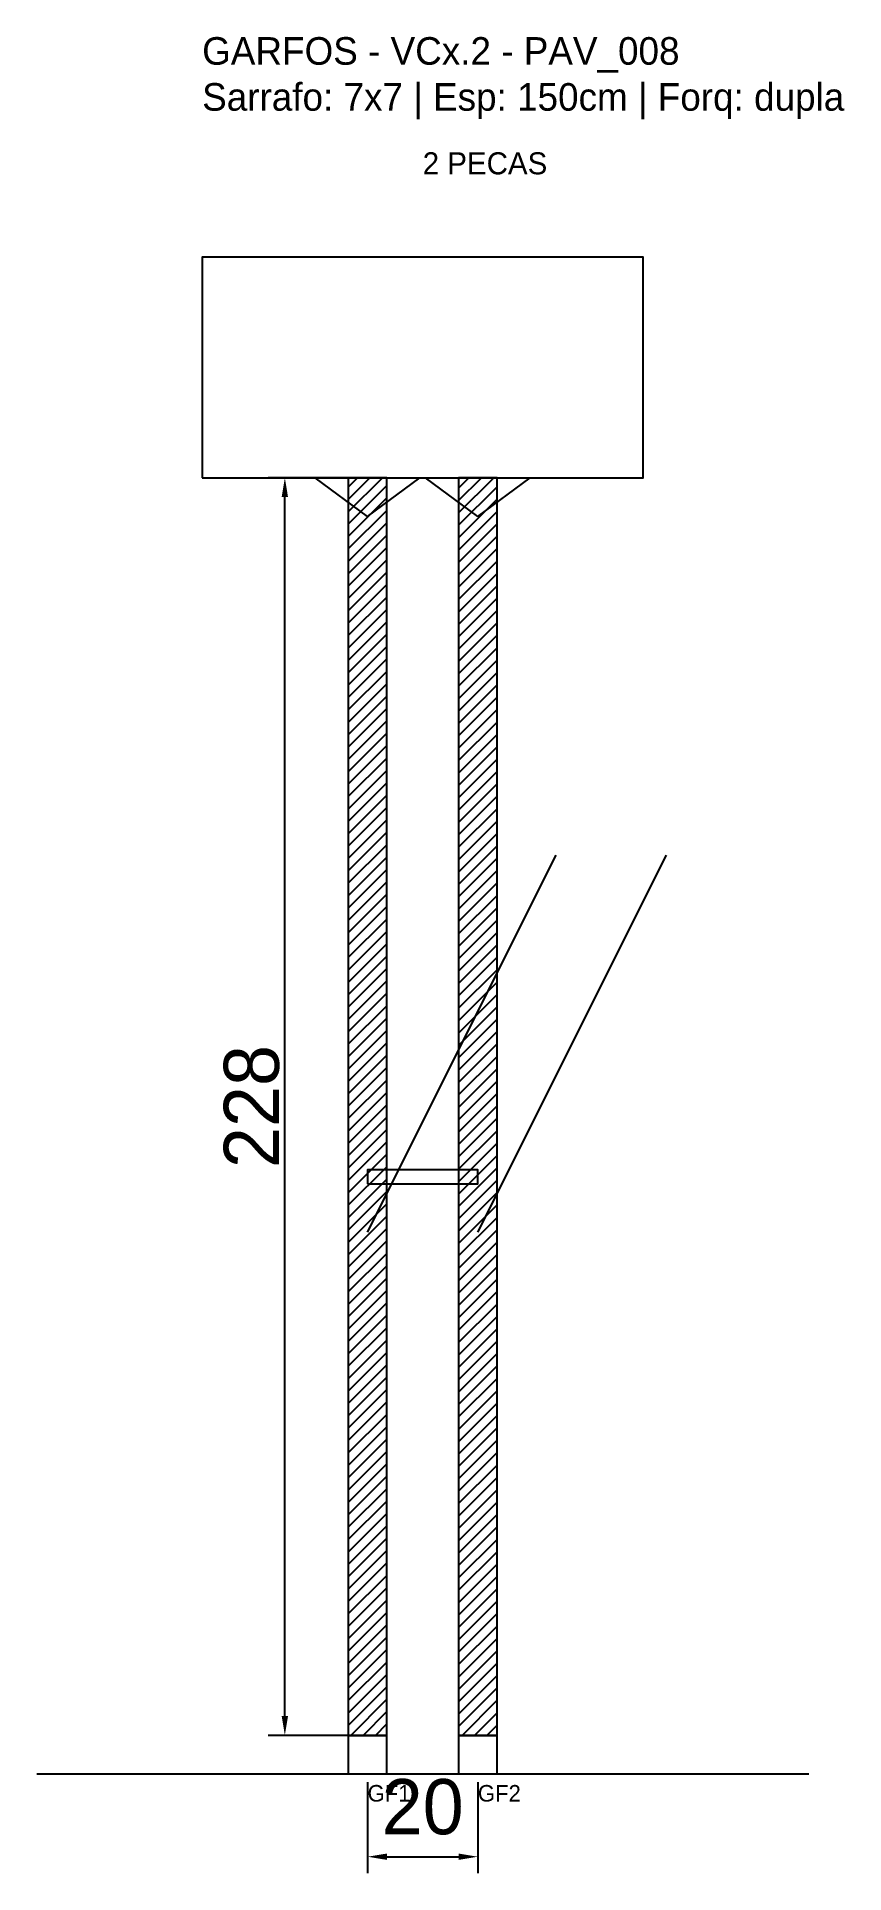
# Model space of a CAD drawing. Header units: metres. Extents: x -30 to 116, y -25 to 308.
import ezdxf

# ---------------------------------------------------------------- set-up
doc = ezdxf.new("R2010")
doc.units = ezdxf.units.M
for name, color, linetype in [('BARRA_ANCORAGEM', 1, 'Continuous'), ('COTA', 241, 'Continuous'), ('GARFOS OK', 3, 'Continuous'), ('NOME DA VIGA', 6, 'Continuous'), ('SARR_7x7', 40, 'Continuous'), ('TIRAS REESCORAMENTO', 252, 'Continuous'), ('VIGAS', 3, 'Continuous')]:
    doc.layers.add(name, color=color, linetype=linetype)
doc.dimstyles.new('EZ DXF', dxfattribs={"dimtxt": 10, "dimasz": 3.5, "dimexe": 3, "dimexo": 1.5, "dimgap": 1, "dimtad": 1, "dimdec": 1, "dimdsep": 46, "dimcen": 2.5, "dimazin": 3, "dimtfac": 1, "dimtmove": 0, "dimatfit": 3})

# ---------------------------------------------------------------- blocks, each defined once
blk = doc.blocks.new('_CLOSEDFILLED')
at = {"color": 0, "linetype": 'BYBLOCK'}
blk.add_solid([(-1, 0.164), (0, 0), (-1, -0.164)], dxfattribs=at)
blk = doc.blocks.new('*D2')
for p, q in [((30, -8.5), (30, -25)), ((50, -8.5), (50, -25)), ((33.5, -22), (46.5, -22))]:
    blk.add_line(p, q)
at = {"layer": 'Defpoints'}
for p in [(30, -7), (50, -7), (30, -22)]:
    blk.add_point(p, dxfattribs=at)
at = {"layer": 'COTA', "xscale": 3.5, "yscale": 3.5, "rotation": 180}
blk.add_blockref('_CLOSEDFILLED', (30, -22), dxfattribs=at)
at = {"layer": 'COTA', "xscale": 3.5, "yscale": 3.5}
blk.add_blockref('_CLOSEDFILLED', (50, -22), dxfattribs=at)
at = {"layer": 'COTA', "insert": (40, -13), "char_height": 10, "attachment_point": 5}
blk.add_mtext('20', dxfattribs=at)

msp = doc.modelspace()

# ---------------------------------------------------------------- hatches: boundary and pattern name
at = {"layer": 'COTA'}
h = msp.add_hatch(dxfattribs=at)
h.set_pattern_fill('ANSI31', scale=0.5)
h.paths.add_polyline_path([(26.5, 0), (33.5, 0), (33.5, 228), (26.5, 228)])
h = msp.add_hatch(dxfattribs=at)
h.set_pattern_fill('ANSI31', scale=0.5)
h.paths.add_polyline_path([(46.5, 0), (53.5, 0), (53.5, 228), (46.5, 228)])

# ---------------------------------------------------------------- linework, layer by layer
at = {"layer": 'BARRA_ANCORAGEM'}
for p, q in [((30, 91.2), (64.2, 159.6)), ((50, 91.2), (84.2, 159.6))]:
    msp.add_line(p, q, dxfattribs=at)
at = {"layer": 'GARFOS OK'}
for p, q in [((30, 221), (20.5, 228)), ((20.5, 228), (39.5, 228)), ((30, 221), (39.5, 228)), ((50, 221), (40.5, 228)), ((40.5, 228), (59.5, 228)), ((50, 221), (59.5, 228))]:
    msp.add_line(p, q, dxfattribs=at)
at = {"layer": 'GARFOS OK', "linetype": 'CONTINUOUS'}
msp.add_line((-30, -7), (110, -7), dxfattribs=at)
at = {"layer": 'GARFOS OK'}
for points in [[(26.5, 0), (33.5, 0), (33.5, 228), (26.5, 228), (26.5, 0)], [(46.5, 0), (53.5, 0), (53.5, 228), (46.5, 228), (46.5, 0)]]:
    msp.add_lwpolyline(points, dxfattribs=at)
at = {"layer": 'SARR_7x7'}
for points in [[(26.5, -7), (33.5, -7), (33.5, 0), (26.5, 0), (26.5, -7)], [(46.5, -7), (53.5, -7), (53.5, 0), (46.5, 0), (46.5, -7)]]:
    msp.add_lwpolyline(points, dxfattribs=at)
at = {"layer": 'TIRAS REESCORAMENTO'}
msp.add_lwpolyline([(30, 100), (50, 100), (50, 102.5), (30, 102.5), (30, 100)], dxfattribs=at)
at = {"layer": 'VIGAS'}
msp.add_lwpolyline([(0, 228), (80, 228), (80, 268), (0, 268), (0, 228)], dxfattribs=at)

# ---------------------------------------------------------------- texts
at = {"layer": 'NOME DA VIGA'}
for s, height, p in [('2 PECAS', 4, (40, 283)), ('GF1', 3, (30, -12)), ('GF2', 3, (50, -12))]:
    msp.add_text(s, height=height, dxfattribs=at).set_placement(p)
at = {"layer": 'NOME DA VIGA', "insert": (0, 293), "char_height": 5, "attachment_point": 7}
msp.add_mtext('GARFOS - VCx.2 - PAV_008\\PSarrafo: 7x7 | Esp: 150cm | Forq: dupla', dxfattribs=at)

# ---------------------------------------------------------------- dimensions: what is measured, and where the dimension line sits
at = {"layer": 'COTA'}
msp.add_linear_dim(base=(15, 0), p1=(30, 0), p2=(30, 228), angle=90, dimstyle='EZ DXF', dxfattribs=at).render()
dim = msp.add_linear_dim(base=(30, -22), p1=(30, -7), p2=(50, -7), dimstyle='EZ DXF', dxfattribs=at)
dim.commit()
dim.dimension.update_dxf_attribs({"geometry": '*D2', "text_midpoint": (40, -13)})

doc.saveas('drawing.dxf')
